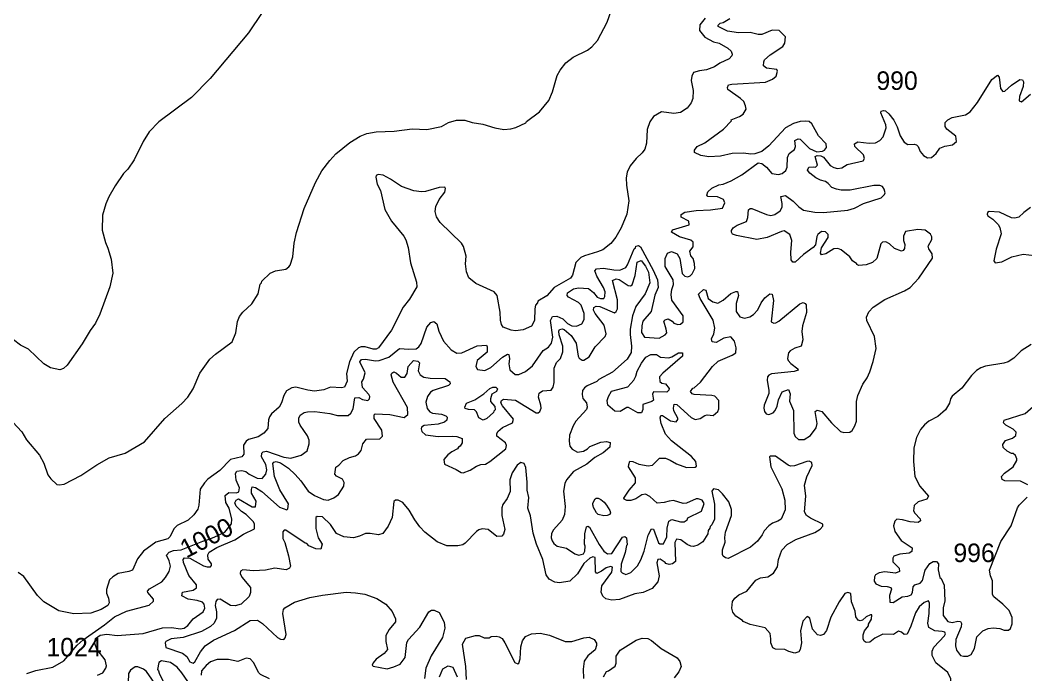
# Model space of a CAD drawing. Header units: kilometres. Extents: x 178.1 to 232.4, y 8228.7 to 8284.8.
# Drawn here: x 201.76 to 210.44, y 8251.47 to 8257.12 of the extents above; entities that cross this region are included whole.
import ezdxf

# ---------------------------------------------------------------- set-up
doc = ezdxf.new("R2010")
doc.units = ezdxf.units.KM
for name, color, linetype in [('1', 7, 'Continuous'), ('2', 7, 'Continuous'), ('21', 7, 'Continuous'), ('61', 7, 'Continuous')]:
    doc.layers.add(name, color=color, linetype=linetype)
doc.styles.add('dgn002', font='dgn002.shx')

msp = doc.modelspace()

# ---------------------------------------------------------------- linework, layer by layer
at = {"layer": '1', "color": 5, "linetype": 'Continuous', "lineweight": 13, "flags": 128}
for points in [[(208.1611, 8256.9989), (208.1295, 8256.9999), (208.06, 8257.0165), (207.9603, 8257.0134), (207.864, 8257.028), (207.783, 8257.0662), (207.7833, 8257.0795), (207.8017, 8257.0965), (207.828, 8257.1036), (207.8847, 8257.1374)], [(208.3098, 8257.0322), (208.2506, 8257.0362), (208.1611, 8256.9989)], [(208.2317, 8256.8238), (208.3409, 8256.8937), (208.3595, 8256.9236), (208.3652, 8256.9796), (208.3098, 8257.0322)], [(207.5589, 8254.9318), (207.5814, 8254.9772), (207.5795, 8255.0217), (207.5666, 8255.0626), (207.5467, 8255.0856), (207.5391, 8255.1275), (207.5669, 8255.1655), (207.5693, 8255.2053), (207.547, 8255.2223), (207.45, 8255.2521), (207.3815, 8255.2916), (207.3903, 8255.3102), (207.5333, 8255.3544), (207.5314, 8255.3871), (207.4657, 8255.4197), (207.4642, 8255.4449), (207.4953, 8255.4626), (207.5932, 8255.4791), (207.7167, 8255.4829), (207.8207, 8255.4996), (207.8417, 8255.5445), (207.8305, 8255.5724), (207.7783, 8255.5957), (207.6956, 8255.5981), (207.6874, 8255.611), (207.695, 8255.6384), (207.729, 8255.6702), (207.7908, 8255.6996), (207.8276, 8255.7067), (207.8961, 8255.7344), (207.9893, 8255.7866), (208.1301, 8255.8887), (208.1619, 8255.8847), (208.2025, 8255.8523), (208.2485, 8255.7988), (208.3043, 8255.7903), (208.336, 8255.7978), (208.3683, 8255.8252), (208.3809, 8255.8512), (208.3822, 8255.9348), (208.3967, 8255.9694), (208.442, 8256.0051), (208.4524, 8256.0319), (208.4445, 8256.0824), (208.4755, 8256.0978), (208.4918, 8256.0945), (208.5733, 8256.0138), (208.6361, 8255.9864), (208.6834, 8255.9918), (208.7008, 8255.9994), (208.7206, 8256.0214), (208.7176, 8256.0531), (208.6505, 8256.1223), (208.5916, 8256.2283), (208.5692, 8256.2459), (208.5406, 8256.251), (208.4919, 8256.2477), (208.4335, 8256.2299), (208.3646, 8256.1919), (208.2222, 8256.036), (208.162, 8255.9892), (208.1018, 8255.9669), (208.0666, 8255.9648), (208.0014, 8255.9729), (207.9044, 8255.9697), (207.8032, 8255.9466), (207.7044, 8255.9417), (207.6335, 8255.9531), (207.5785, 8255.9786), (207.5781, 8256.0005), (207.6033, 8256.0303), (207.6689, 8256.0619), (207.8301, 8256.1804), (207.8985, 8256.2539), (207.8972, 8256.2628), (207.9685, 8256.2907), (207.9999, 8256.3095), (208.0242, 8256.3523), (208.021, 8256.3828), (208.0041, 8256.4195), (207.9777, 8256.4457), (207.8684, 8256.523), (207.8634, 8256.5397), (207.8724, 8256.5628), (207.9028, 8256.5688), (208.1931, 8256.5856), (208.2541, 8256.6114), (208.2841, 8256.6378), (208.2958, 8256.6804), (208.2891, 8256.6958), (208.2013, 8256.7088), (208.1763, 8256.7272), (208.1777, 8256.7614), (208.1847, 8256.7797), (208.2317, 8256.8238)], [(205.5281, 8254.246), (205.5702, 8254.2485), (205.7044, 8254.3089), (205.7833, 8254.3158), (205.7907, 8254.302), (205.7888, 8254.2547), (205.7031, 8254.1818), (205.6905, 8254.1306), (205.7072, 8254.1035), (205.7693, 8254.0957), (205.8221, 8254.1232), (205.9204, 8254.2128), (205.964, 8254.2362), (205.9752, 8254.2337), (205.9832, 8254.1977), (205.977, 8254.1533), (205.9858, 8254.1009), (206.0316, 8254.0612), (206.0614, 8254.0608), (206.12, 8254.0883), (206.1802, 8254.1371), (206.2724, 8254.2697), (206.3186, 8254.297), (206.3461, 8254.3338), (206.3553, 8254.3832), (206.3357, 8254.5296), (206.3538, 8254.5632), (206.3915, 8254.5654), (206.4426, 8254.5417), (206.4839, 8254.5016), (206.5192, 8254.4833), (206.5602, 8254.4788), (206.6074, 8254.4996), (206.6283, 8254.5377), (206.6271, 8254.59), (206.6024, 8254.662), (206.5785, 8254.6844), (206.4928, 8254.7296), (206.4807, 8254.7442), (206.4825, 8254.7684), (206.5339, 8254.8026), (206.5768, 8254.8092), (206.6641, 8254.8043), (206.7072, 8254.7702), (206.7404, 8254.7311), (206.7683, 8254.7168), (206.798, 8254.7174), (206.8063, 8254.7352), (206.8091, 8254.7747), (206.7945, 8254.813), (206.736, 8254.9106), (206.719, 8254.9563), (206.7325, 8254.9751), (206.7941, 8254.9803), (206.8829, 8254.9656), (206.9357, 8254.9639), (206.9855, 8254.986), (207.0022, 8255.0101), (207.0586, 8255.1465), (207.0695, 8255.1551), (207.0716, 8255.1689), (207.097, 8255.1759), (207.1126, 8255.1636), (207.2232, 8254.9632), (207.2588, 8254.8791), (207.2667, 8254.8144), (207.2372, 8254.7483), (207.2062, 8254.6052), (207.1339, 8254.5221), (207.1245, 8254.4823), (207.1211, 8254.424), (207.1491, 8254.3833), (207.2758, 8254.3762), (207.3275, 8254.404), (207.3394, 8254.4209), (207.3361, 8254.4545), (207.3139, 8254.5213), (207.3271, 8254.5334), (207.3509, 8254.5418), (207.3867, 8254.5215), (207.4009, 8254.505), (207.4352, 8254.495), (207.4581, 8254.4967), (207.4813, 8254.518), (207.4808, 8254.5678), (207.3826, 8254.7048), (207.3778, 8254.7519), (207.3825, 8254.7952), (207.3972, 8254.8396), (207.3941, 8254.8798), (207.3268, 8254.9937), (207.325, 8255.0647), (207.3472, 8255.1106), (207.3809, 8255.1248), (207.4312, 8255.104)], [(207.4312, 8255.104), (207.4518, 8255.0635), (207.4733, 8254.9345), (207.4952, 8254.9097), (207.5209, 8254.9049)], [(207.5209, 8254.9049), (207.5421, 8254.9132), (207.5589, 8254.9318)], [(201.8133, 8251.4794), (201.8922, 8251.5042), (202.038, 8251.5349), (202.1352, 8251.5882), (202.2499, 8251.7241), (202.2997, 8251.7707), (202.4851, 8251.8987), (202.573, 8251.9681), (202.6758, 8252.0178), (202.8703, 8252.0704), (202.9085, 8252.105), (202.9081, 8252.1216), (202.8593, 8252.1778), (202.8562, 8252.1915), (202.8751, 8252.2097), (202.9793, 8252.2696), (203.0133, 8252.3087), (203.0439, 8252.3607), (203.055, 8252.4058), (203.0439, 8252.4514), (203.0197, 8252.5003), (203.0448, 8252.5273), (203.0807, 8252.5428), (203.1474, 8252.548), (203.3333, 8252.6232), (203.3715, 8252.6325), (203.4328, 8252.6567), (203.5244, 8252.6987), (203.5826, 8252.7724), (203.5839, 8252.812), (203.5605, 8252.9064), (203.5341, 8252.9554), (203.5261, 8253.0176), (203.5579, 8253.0429), (203.6257, 8253.0383), (203.6463, 8253.0473), (203.6505, 8253.0827), (203.6218, 8253.1493), (203.6168, 8253.2075), (203.6283, 8253.2271), (203.671, 8253.2323), (203.7046, 8253.224), (203.7333, 8253.2012), (203.8035, 8253.1653), (203.8456, 8253.1631), (203.8793, 8253.2005), (203.8879, 8253.2389), (203.8783, 8253.2844), (203.8407, 8253.351), (203.8439, 8253.3815), (203.8564, 8253.3931), (203.8849, 8253.3981), (204.0331, 8253.3465), (204.0938, 8253.3379), (204.1834, 8253.3645), (204.2364, 8253.403), (204.2516, 8253.4621), (204.2533, 8253.4957), (204.2395, 8253.5319), (204.175, 8253.6235), (204.164, 8253.651), (204.1632, 8253.6832), (204.1747, 8253.7098), (204.2085, 8253.7322), (204.2371, 8253.7405), (204.302, 8253.7425), (204.4313, 8253.7242), (204.4985, 8253.7077), (204.5893, 8253.708), (204.6127, 8253.7285), (204.632, 8253.7649), (204.6473, 8253.8591), (204.6825, 8253.8627), (204.7136, 8253.8445), (204.7586, 8253.8384), (204.7742, 8253.8523), (204.7751, 8253.8718), (204.7667, 8253.889), (204.7125, 8253.9498), (204.7082, 8253.9992), (204.7226, 8254.0208), (204.7371, 8254.0759), (204.6907, 8254.1712), (204.7042, 8254.1912), (204.7391, 8254.1935), (204.8251, 8254.1807), (204.8575, 8254.1823), (204.9405, 8254.2121), (205.0322, 8254.2856), (205.1136, 8254.2809), (205.1774, 8254.2847), (205.1993, 8254.3019), (205.2185, 8254.3285), (205.2681, 8254.472), (205.3035, 8254.5123)], [(205.3035, 8254.5123), (205.3299, 8254.5206), (205.3561, 8254.5006), (205.3718, 8254.4356), (205.4133, 8254.3506)], [(205.4133, 8254.3506), (205.4782, 8254.2761), (205.5281, 8254.246)], [(207.0558, 8254.012), (207.074, 8254.0464), (207.0855, 8254.0899), (207.1221, 8254.16), (207.1594, 8254.2121), (207.2023, 8254.2331), (207.2527, 8254.2347), (207.2846, 8254.2118), (207.3589, 8254.2068), (207.384, 8254.2142), (207.4412, 8254.249), (207.4762, 8254.2485), (207.4763, 8254.2198), (207.3059, 8254.0739), (207.2776, 8254.0402), (207.2811, 8254.0023), (207.2971, 8253.9865), (207.3294, 8253.98), (207.3618, 8253.9413), (207.3584, 8253.9274), (207.3412, 8253.9088), (207.2245, 8253.9129), (207.2182, 8253.8924), (207.2241, 8253.8399), (207.2099, 8253.8279), (207.1345, 8253.8032), (207.1336, 8253.76), (207.1205, 8253.7316), (207.0907, 8253.73), (207.0093, 8253.7772), (206.9962, 8253.7757), (206.9381, 8253.7413), (206.891, 8253.7444), (206.8324, 8253.797), (206.8251, 8253.8365), (206.8362, 8253.871), (206.8628, 8253.9168), (207.0031, 8253.9549), (207.0558, 8254.012)], [(205.7606, 8253.8956), (205.8116, 8253.9412), (205.8389, 8253.9531), (205.8647, 8253.9529), (205.878, 8253.9373), (205.8698, 8253.9142), (205.8304, 8253.8916), (205.8189, 8253.8505), (205.8193, 8253.8277), (205.8547, 8253.7853), (205.8579, 8253.7576), (205.8455, 8253.7442), (205.8443, 8253.7339), (205.7872, 8253.683), (205.7537, 8253.6675), (205.7182, 8253.6875), (205.697, 8253.7403), (205.6794, 8253.7568), (205.628, 8253.7593), (205.6003, 8253.7679), (205.5971, 8253.7801), (205.6101, 8253.8149), (205.6832, 8253.8428), (205.7606, 8253.8956)], [(206.7019, 8252.9512), (206.721, 8252.988), (206.7318, 8252.993), (206.7476, 8252.9937), (206.7717, 8252.9829), (206.7984, 8252.9582), (206.8187, 8252.9328), (206.8345, 8252.9112), (206.8491, 8252.8884), (206.8529, 8252.8668), (206.8485, 8252.8535), (206.8256, 8252.8427), (206.7971, 8252.8414), (206.7489, 8252.8529), (206.7337, 8252.8668), (206.7184, 8252.8922), (206.7064, 8252.9125), (206.7032, 8252.9277), (206.7026, 8252.936), (206.7026, 8252.9461), (206.7019, 8252.9512)]]:
    msp.add_lwpolyline(points, dxfattribs=at)
at = {"layer": '2', "color": 3, "linetype": 'Continuous', "lineweight": 0, "flags": 128}
for points in [[(204.0881, 8255.0055), (204.1118, 8255.0785), (204.1236, 8255.1951), (204.1439, 8255.289), (204.2093, 8255.4946), (204.3079, 8255.7211), (204.3622, 8255.8199), (204.4302, 8255.9107), (204.4818, 8255.9675), (204.6042, 8256.0667), (204.6924, 8256.1191), (204.7518, 8256.1423), (204.8306, 8256.157), (204.987, 8256.1636), (205.1407, 8256.1836), (205.2687, 8256.1772), (205.3941, 8256.2053), (205.4568, 8256.2395), (205.5259, 8256.2577), (205.5957, 8256.2575), (205.6598, 8256.2391), (205.7514, 8256.2244), (205.8551, 8256.1919), (205.9327, 8256.1788), (205.9932, 8256.1846), (206.0355, 8256.1966), (206.1244, 8256.2362), (206.1285, 8256.2458), (206.2424, 8256.3307), (206.3204, 8256.4283), (206.3529, 8256.5022), (206.3939, 8256.6442), (206.4196, 8256.6912), (206.4693, 8256.753), (206.5333, 8256.8041), (206.6566, 8256.8618), (206.6923, 8256.8908), (206.7421, 8256.9465), (206.8263, 8257.1044), (206.8592, 8257.2032)], [(203.8466, 8257.1895), (203.7283, 8257.0116), (203.3964, 8256.6171), (203.2374, 8256.4548), (202.9534, 8256.2428), (202.8709, 8256.1572), (202.8199, 8256.0733), (202.7428, 8255.9159), (202.686, 8255.8359), (202.6487, 8255.7984), (202.5765, 8255.6927), (202.5218, 8255.5953), (202.4971, 8255.536), (202.4694, 8255.438), (202.4665, 8255.3091), (202.4928, 8255.2014), (202.5142, 8255.1536), (202.5432, 8255.0568), (202.558, 8254.937), (202.5313, 8254.8178), (202.445, 8254.5835), (202.4086, 8254.5038), (202.3626, 8254.4417), (202.2934, 8254.326), (202.1617, 8254.1416), (202.1317, 8254.1132)], [(207.6706, 8257.1382), (207.6263, 8257.0817), (207.623, 8257.0335), (207.6699, 8256.975), (207.7422, 8256.9361), (207.7919, 8256.9226), (207.867, 8256.8811), (207.8967, 8256.8538), (207.9057, 8256.8299), (207.9028, 8256.8134), (207.88, 8256.7887), (207.7975, 8256.7514), (207.7518, 8256.7188), (207.6821, 8256.6939), (207.6222, 8256.6854), (207.5721, 8256.6689), (207.5567, 8256.6398), (207.5505, 8256.6008), (207.5684, 8256.5159), (207.5639, 8256.4467), (207.5516, 8256.4086), (207.5163, 8256.3635), (207.4583, 8256.3254), (207.4024, 8256.3172), (207.295, 8256.3298), (207.2263, 8256.289), (207.1953, 8256.2451), (207.1702, 8256.1781), (207.1652, 8256.0609), (207.1494, 8256.0088), (207.1279, 8255.9752), (207.0748, 8255.9268), (207.0242, 8255.8647), (206.9986, 8255.8087), (206.9893, 8255.7593), (206.9922, 8255.697), (207.0119, 8255.5631), (206.9954, 8255.4473), (206.9463, 8255.3294), (206.9005, 8255.2482), (206.8579, 8255.1933), (206.7877, 8255.1399), (206.7426, 8255.1199), (206.6288, 8255.0874), (206.5988, 8255.0718), (206.5547, 8255.0281), (206.5266, 8254.919), (206.5079, 8254.8945), (206.3687, 8254.8124), (206.3049, 8254.7406), (206.2278, 8254.6961), (206.2235, 8254.6795), (206.2077, 8254.6615), (206.201, 8254.6296), (206.1989, 8254.5284), (206.1729, 8254.479), (206.0994, 8254.4473), (206.0342, 8254.439), (205.9968, 8254.4447), (205.9269, 8254.4697), (205.9128, 8254.4933), (205.9039, 8254.5305), (205.9009, 8254.5999), (205.875, 8254.7444), (205.8494, 8254.7748), (205.6918, 8254.8466), (205.6317, 8254.8961), (205.611, 8254.9498), (205.6033, 8255.0166), (205.6067, 8255.0844), (205.5846, 8255.1685), (205.567, 8255.1956), (205.3848, 8255.3733), (205.3524, 8255.4228), (205.3418, 8255.471), (205.3451, 8255.5136), (205.3745, 8255.573), (205.4251, 8255.6355), (205.4287, 8255.6687), (205.4233, 8255.6797), (205.3744, 8255.6783), (205.2579, 8255.642)], [(209.0396, 8255.9591), (208.9626, 8256.0319), (208.9612, 8256.0529), (208.9904, 8256.07), (209.0872, 8256.0602), (209.1423, 8256.0632), (209.1803, 8256.0838), (209.2073, 8256.1135), (209.2339, 8256.1937), (209.2324, 8256.219), (209.1882, 8256.3212), (209.1918, 8256.3365), (209.2103, 8256.3431), (209.2296, 8256.3396), (209.2582, 8256.314), (209.3004, 8256.2587), (209.33, 8256.2007), (209.3542, 8256.1234), (209.3898, 8256.0679), (209.4227, 8256.0487), (209.4762, 8256.0517), (209.4959, 8256.0452), (209.5108, 8256.0304), (209.5292, 8255.9879), (209.5562, 8255.9522), (209.5909, 8255.9338), (209.6253, 8255.9369), (209.6662, 8255.9719), (209.6986, 8256.0173), (209.7403, 8256.034), (209.8065, 8256.0442), (209.8415, 8256.0757), (209.836, 8256.1211), (209.7586, 8256.1798), (209.7428, 8256.2047), (209.7438, 8256.2384), (209.7675, 8256.2617), (209.8048, 8256.2804), (209.9193, 8256.3034), (209.9601, 8256.3318), (210.0219, 8256.4112), (210.1475, 8256.6093), (210.1959, 8256.6487), (210.2088, 8256.6305), (210.2222, 8256.5319), (210.2423, 8256.5048), (210.2594, 8256.5077), (210.3154, 8256.5621), (210.3893, 8256.6099), (210.4114, 8256.6059), (210.4192, 8256.59), (210.4177, 8256.5491), (210.3863, 8256.4644), (210.3826, 8256.4261), (210.4029, 8256.4168), (210.4797, 8256.4828)], [(209.3824, 8255.134), (209.3668, 8255.1273), (209.3078, 8255.1504), (209.2621, 8255.191), (209.2318, 8255.209), (209.2019, 8255.2059), (209.1883, 8255.191), (209.1533, 8255.0625), (209.116, 8255.0278), (209.0618, 8255.0079), (208.9991, 8255.0036), (208.9804, 8255.0128), (208.9799, 8255.0186), (208.9439, 8255.0438), (208.9193, 8255.0777), (208.8449, 8255.1395), (208.8184, 8255.1495), (208.7816, 8255.1464), (208.7125, 8255.104), (208.6755, 8255.0968), (208.6668, 8255.1097), (208.6762, 8255.1556), (208.7333, 8255.2458), (208.734, 8255.2716), (208.7096, 8255.2943), (208.6747, 8255.2965), (208.644, 8255.2715), (208.6354, 8255.2539), (208.6233, 8255.1824), (208.6033, 8255.1578), (208.5195, 8255.0985), (208.4494, 8255.0319), (208.4293, 8255.0311), (208.4154, 8255.0508), (208.4113, 8255.1187), (208.4209, 8255.2181), (208.4018, 8255.2705), (208.3526, 8255.3013), (208.3306, 8255.2978), (208.2071, 8255.2455), (208.118, 8255.2291), (207.9432, 8255.2626), (207.9076, 8255.2752), (207.898, 8255.2899), (207.8978, 8255.3049), (207.9131, 8255.3278), (207.9482, 8255.3505), (208.0283, 8255.3832), (208.0408, 8255.4176), (208.0471, 8255.485), (208.0608, 8255.4954), (208.0759, 8255.4968), (208.2012, 8255.444), (208.2378, 8255.4365), (208.2741, 8255.4428), (208.3191, 8255.4751), (208.3369, 8255.5068), (208.3374, 8255.5387), (208.3243, 8255.5986), (208.3653, 8255.607), (208.4325, 8255.5598), (208.481, 8255.5114), (208.52, 8255.4825), (208.6189, 8255.4627), (208.6926, 8255.4613), (208.9028, 8255.4807), (208.9619, 8255.4975), (209.0396, 8255.5379), (209.1904, 8255.5873), (209.2187, 8255.6152), (209.2244, 8255.6318), (209.2165, 8255.6638), (209.2028, 8255.6859), (209.1793, 8255.6939), (209.128, 8255.6932), (208.9232, 8255.6553), (208.8457, 8255.6535), (208.807, 8255.6612), (208.7667, 8255.6778), (208.7344, 8255.7122), (208.7096, 8255.7289), (208.6679, 8255.7404), (208.627, 8255.7607), (208.5743, 8255.8018), (208.5564, 8255.8262), (208.5655, 8255.8518), (208.6028, 8255.8561), (208.6235, 8255.8514), (208.6427, 8255.8688), (208.6225, 8255.9451), (208.639, 8255.9546), (208.6691, 8255.9499), (208.6922, 8255.9384), (208.7499, 8255.8684), (208.7816, 8255.8496)], [(208.7816, 8255.8496), (208.8152, 8255.8397), (208.853, 8255.8467), (208.8966, 8255.8751), (209.0364, 8255.9073)], [(209.0364, 8255.9073), (209.0484, 8255.9262), (209.0396, 8255.9591)], [(204.8481, 8255.7903), (204.831, 8255.781), (204.8281, 8255.7666), (204.841, 8255.706), (204.8672, 8255.652), (204.9052, 8255.4881), (204.962, 8255.3868), (205.0709, 8255.2574), (205.088, 8255.2239), (205.1059, 8255.1596), (205.1277, 8255.0259), (205.1802, 8254.858), (205.1818, 8254.8185), (205.1197, 8254.7127), (205.0632, 8254.644), (204.9628, 8254.4439), (204.8502, 8254.2907), (204.8305, 8254.2809), (204.8047, 8254.2797), (204.7365, 8254.3019), (204.7023, 8254.302), (204.6779, 8254.2933), (204.6387, 8254.254), (204.6013, 8254.1712), (204.5762, 8254.0718), (204.5792, 8254.0054), (204.5572, 8253.9516), (204.5325, 8253.9467), (204.4379, 8253.9532), (204.3801, 8253.9287), (204.2989, 8253.9173), (204.242, 8253.9254), (204.1385, 8253.9532), (204.1016, 8253.9475), (204.056, 8253.922), (204.0323, 8253.8797), (204.0128, 8253.8177), (203.9926, 8253.7801), (203.9271, 8253.7208), (203.9089, 8253.6968), (203.901, 8253.6712), (203.8962, 8253.5947), (203.8605, 8253.5541), (203.8113, 8253.5224), (203.7293, 8253.4991), (203.7071, 8253.4857), (203.6857, 8253.4522), (203.6873, 8253.3747), (203.6722, 8253.3506), (203.5739, 8253.3275), (203.481, 8253.2335), (203.3781, 8253.1582), (203.3478, 8253.1265), (203.3122, 8253.0726), (203.3001, 8252.9322), (203.2902, 8252.8997), (203.2567, 8252.8496), (203.2087, 8252.8042), (203.1121, 8252.7576), (203.0846, 8252.7273), (203.0522, 8252.6635), (203.032, 8252.6417), (202.9279, 8252.6147), (202.8215, 8252.5361), (202.7692, 8252.4693), (202.7268, 8252.373), (202.6941, 8252.36), (202.602, 8252.3431), (202.5571, 8252.3143), (202.528, 8252.2871), (202.5021, 8252.2057), (202.5037, 8252.1721), (202.5204, 8252.1288), (202.5267, 8252.0891), (202.5152, 8252.0675), (202.4563, 8252.0318), (202.3662, 8251.9998), (202.22, 8251.9946), (202.0897, 8252.0191), (201.9622, 8252.0973), (201.9059, 8252.1515), (201.7889, 8252.3159), (201.7402, 8252.3517)], [(204.9552, 8255.7486), (204.8913, 8255.7836), (204.8481, 8255.7903)], [(205.2579, 8255.642), (205.2231, 8255.6391), (205.1573, 8255.6476), (205.0503, 8255.6847), (204.9552, 8255.7486)], [(210.4799, 8255.5042), (210.4238, 8255.4622), (210.3813, 8255.4203), (210.3463, 8255.4117), (210.3159, 8255.4152), (210.2136, 8255.4642), (210.1229, 8255.4694), (210.1089, 8255.4613), (210.1055, 8255.4468), (210.113, 8255.4317), (210.1549, 8255.4045), (210.2015, 8255.3563), (210.217, 8255.332), (210.2267, 8255.2757), (210.1836, 8255.1452), (210.1647, 8255.0428), (210.1751, 8255.0273), (210.2327, 8255.0363), (210.3191, 8255.0791), (210.4177, 8255.1021), (210.5144, 8255.0897)], [(207.9392, 8254.6068), (207.972, 8254.5609), (208.0113, 8254.5493), (208.0576, 8254.5586), (208.0897, 8254.5787), (208.1264, 8254.6202), (208.154, 8254.6805), (208.1876, 8254.7252), (208.2296, 8254.758), (208.2511, 8254.7557), (208.263, 8254.6999), (208.2418, 8254.5175), (208.2633, 8254.505), (208.2831, 8254.5088), (208.3089, 8254.5238), (208.49, 8254.6733), (208.5173, 8254.6841), (208.5344, 8254.6758), (208.544, 8254.663), (208.5478, 8254.5978), (208.5124, 8254.4825), (208.5053, 8254.4339), (208.5149, 8254.3598), (208.4993, 8254.3072), (208.4452, 8254.2888), (208.4053, 8254.2664), (208.3905, 8254.2482), (208.382, 8254.199), (208.3888, 8254.1822), (208.4125, 8254.158), (208.4719, 8254.1113), (208.4733, 8254.1), (208.441, 8254.088), (208.2451, 8254.0684), (208.2223, 8254.0569), (208.2105, 8254.0412), (208.2072, 8254.0126), (208.2217, 8253.9229), (208.2203, 8253.8982), (208.1814, 8253.7968), (208.1777, 8253.7697), (208.1826, 8253.7427), (208.197, 8253.7223), (208.2219, 8253.7167), (208.2579, 8253.7296), (208.2772, 8253.7516), (208.2941, 8253.7881), (208.3062, 8253.8421), (208.3379, 8253.9124), (208.3918, 8253.9312), (208.4047, 8253.8936), (208.4, 8253.8316), (208.4339, 8253.7498), (208.4382, 8253.5536), (208.4487, 8253.5269), (208.4769, 8253.5011), (208.5274, 8253.5007), (208.5809, 8253.5336), (208.6304, 8253.6018), (208.64, 8253.6378), (208.6222, 8253.7431), (208.6396, 8253.7541), (208.6784, 8253.7435), (208.7624, 8253.6433), (208.8403, 8253.5692), (208.8691, 8253.5603), (208.9197, 8253.565), (208.9412, 8253.5782), (208.9652, 8253.6196), (208.9789, 8253.6596), (208.9792, 8253.8282), (208.9898, 8253.8802), (209.0331, 8253.979), (209.0705, 8254.0342), (209.0936, 8254.0841), (209.1225, 8254.1746), (209.1483, 8254.2866), (209.1324, 8254.3904), (209.0688, 8254.5269), (209.0649, 8254.5567), (209.0846, 8254.6017), (209.1208, 8254.6444), (209.2234, 8254.7091), (209.3933, 8254.7842), (209.4411, 8254.8135), (209.5157, 8254.8949), (209.634, 8255.0652), (209.6305, 8255.1027), (209.6034, 8255.1477), (209.5968, 8255.1706), (209.6275, 8255.2265), (209.6274, 8255.2505), (209.6177, 8255.2731), (209.5725, 8255.3078), (209.508, 8255.3128)], [(209.508, 8255.3128), (209.4026, 8255.2962), (209.3837, 8255.2561), (209.3839, 8255.2204), (209.3954, 8255.1852)], [(209.3954, 8255.1852), (209.3938, 8255.1507), (209.3824, 8255.134)], [(206.8727, 8254.8748), (206.9018, 8254.8895), (206.9303, 8254.8834), (207.0066, 8254.8311), (207.0263, 8254.8276), (207.0408, 8254.8354), (207.0665, 8254.9178), (207.0848, 8255.0324), (207.1184, 8255.0458), (207.1566, 8254.9975), (207.1814, 8254.9449), (207.1932, 8254.8548), (207.155, 8254.7592), (207.0732, 8254.6495), (207.0453, 8254.5696), (207.0254, 8254.453), (207.0238, 8254.4076), (207.0351, 8254.3071), (207.0315, 8254.2527), (206.9975, 8254.1928), (206.8703, 8254.081), (206.7539, 8254.0174), (206.736, 8254.0022), (206.6518, 8253.9647), (206.6285, 8253.946), (206.6123, 8253.9227), (206.6094, 8253.8899), (206.6167, 8253.8558), (206.6469, 8253.8159), (206.6531, 8253.7796), (206.6484, 8253.7589), (206.5552, 8253.658), (206.5313, 8253.6169), (206.5001, 8253.537), (206.4971, 8253.4858), (206.5039, 8253.4433), (206.5219, 8253.417), (206.5697, 8253.3906), (206.6215, 8253.3988), (206.6563, 8253.4187), (206.6762, 8253.4409), (206.7721, 8253.4773), (206.8203, 8253.4823), (206.8502, 8253.4739), (206.8477, 8253.4328), (206.7901, 8253.3861), (206.7176, 8253.3459), (206.6489, 8253.2872), (206.5345, 8253.2234), (206.474, 8253.1533), (206.4588, 8253.1189), (206.4494, 8253.0538), (206.4641, 8252.9229), (206.456, 8252.8512), (206.4373, 8252.8041), (206.3621, 8252.7188), (206.3456, 8252.6885), (206.3425, 8252.6522), (206.3492, 8252.6262), (206.3641, 8252.6023), (206.395, 8252.5782), (206.474, 8252.5623), (206.5455, 8252.5135), (206.5805, 8252.5017), (206.6215, 8252.5131), (206.6335, 8252.5346), (206.6352, 8252.5775), (206.6286, 8252.596), (206.6335, 8252.6844), (206.6482, 8252.7454), (206.6589, 8252.752), (206.6721, 8252.7439), (206.756, 8252.5934), (206.7979, 8252.5351), (206.8287, 8252.5116), (206.865, 8252.5143), (206.9591, 8252.6572), (206.978, 8252.6621), (206.9927, 8252.6497), (206.9973, 8252.59), (206.991, 8252.5848), (206.9817, 8252.5253), (206.9464, 8252.4225), (206.9448, 8252.3613), (206.9552, 8252.3485), (206.9854, 8252.3337), (207.0297, 8252.3515), (207.0877, 8252.4078), (207.1166, 8252.4602), (207.1452, 8252.5371), (207.1797, 8252.6732), (207.2085, 8252.7282), (207.2258, 8252.7267), (207.2676, 8252.6087), (207.2796, 8252.5987)], [(203.84, 8254.8537), (203.8425, 8254.8689), (203.9156, 8254.9372), (203.9629, 8254.9579), (204.0508, 8254.9723)], [(204.0508, 8254.9723), (204.0771, 8254.9903), (204.0881, 8255.0055)], [(201.6952, 8253.6494), (201.7725, 8253.5654), (201.8125, 8253.4968), (201.9255, 8253.3662), (201.9611, 8253.2969), (201.9954, 8253.1961), (202.0205, 8253.161), (202.074, 8253.1103), (202.0946, 8253.1076), (202.1365, 8253.1145), (202.2812, 8253.1903), (202.4183, 8253.2817), (202.5246, 8253.3407), (202.6651, 8253.3819), (202.8318, 8253.4815), (203.007, 8253.6828), (203.1528, 8253.8124), (203.206, 8253.8672), (203.251, 8253.9369), (203.3095, 8254.0738), (203.3955, 8254.193), (203.4441, 8254.2377), (203.5883, 8254.3438), (203.6207, 8254.4218), (203.6342, 8254.5205), (203.6508, 8254.5617), (203.6786, 8254.6013), (203.7562, 8254.6724), (203.8108, 8254.7572), (203.8285, 8254.8421), (203.84, 8254.8537)], [(206.9136, 8254.629), (206.9151, 8254.7065), (206.8727, 8254.8748)], [(207.4583, 8252.7896), (207.4906, 8252.7896), (207.5156, 8252.8064), (207.5216, 8252.8228), (207.6391, 8252.8803), (207.6619, 8252.9464), (207.647, 8252.9756), (207.6116, 8252.9887), (207.5946, 8252.9884), (207.5091, 8252.9499), (207.4821, 8252.9461), (207.399, 8252.9722), (207.3596, 8252.9689), (207.3185, 8252.9556), (207.2579, 8252.9512), (207.1925, 8253.0072), (207.1572, 8253.0282), (207.1249, 8253.0233), (207.0743, 8252.9885), (207.0303, 8252.974), (206.9943, 8252.9726), (206.9716, 8252.9837), (206.9681, 8252.9931), (207.016, 8253.0616), (207.0712, 8253.1263), (207.0709, 8253.1685), (207.0108, 8253.2646), (207.0112, 8253.2842), (207.0224, 8253.3141), (207.0485, 8253.3106), (207.1, 8253.2883), (207.1791, 8253.272), (207.2179, 8253.2796), (207.2764, 8253.3377), (207.3285, 8253.3393), (207.3701, 8253.3224), (207.4234, 8253.2893), (207.5118, 8253.2577), (207.5858, 8253.2604), (207.5963, 8253.2703), (207.5903, 8253.3102), (207.5537, 8253.3542), (207.382, 8253.4896), (207.3288, 8253.5464), (207.2919, 8253.6381), (207.2839, 8253.6866), (207.2889, 8253.7062), (207.3036, 8253.7064), (207.3734, 8253.6618), (207.4199, 8253.6516), (207.435, 8253.6735), (207.4352, 8253.6838), (207.4024, 8253.7492), (207.3992, 8253.7722), (207.4048, 8253.8049), (207.4271, 8253.8029), (207.5508, 8253.691), (207.5843, 8253.6738), (207.628, 8253.6829), (207.6692, 8253.7073), (207.6896, 8253.7125), (207.7412, 8253.7067), (207.7798, 8253.7414), (207.7892, 8253.765), (207.7907, 8253.8374), (207.7544, 8253.8741), (207.729, 8253.8811), (207.5762, 8253.8893), (207.558, 8253.8951), (207.5459, 8253.9149), (207.5641, 8253.9447), (207.5754, 8253.9473), (207.6305, 8253.9956), (207.7348, 8254.1311), (207.7828, 8254.1759), (207.9038, 8254.228), (207.9352, 8254.2485), (207.9404, 8254.2929), (207.9252, 8254.3489), (207.8943, 8254.3858), (207.833, 8254.3743), (207.7659, 8254.339), (207.7328, 8254.3445), (207.7251, 8254.3691), (207.7461, 8254.4136), (207.7544, 8254.461), (207.7414, 8254.532), (207.6295, 8254.7171), (207.615, 8254.7553), (207.6573, 8254.7958), (207.6774, 8254.7902), (207.697, 8254.7185), (207.7382, 8254.6892), (207.7813, 8254.6792), (207.8269, 8254.7027)], [(207.8269, 8254.7027), (207.8932, 8254.761), (207.935, 8254.7793), (207.9512, 8254.7778), (207.9602, 8254.7439)], [(207.9602, 8254.7439), (207.9406, 8254.6742), (207.9392, 8254.6068)], [(205.2122, 8254.0598), (205.2439, 8254.0396), (205.2973, 8254.0307), (205.426, 8254.0273), (205.4668, 8253.9997), (205.4697, 8253.9814), (205.4554, 8253.9676), (205.3231, 8253.9225), (205.3002, 8253.9089), (205.2739, 8253.8731), (205.261, 8253.8224), (205.2714, 8253.7684), (205.295, 8253.7401), (205.3175, 8253.7288), (205.3942, 8253.7178), (205.4321, 8253.704), (205.4438, 8253.6929), (205.4401, 8253.6671), (205.4209, 8253.65), (205.3652, 8253.6325), (205.2443, 8253.6217), (205.2219, 8253.6078), (205.2181, 8253.5912), (205.224, 8253.5703), (205.2583, 8253.5403), (205.3664, 8253.5254), (205.4877, 8253.53), (205.5265, 8253.5251), (205.5735, 8253.5098), (205.5723, 8253.4709), (205.5551, 8253.4415), (205.5427, 8253.4347), (205.5343, 8253.4191), (205.4832, 8253.3936), (205.4503, 8253.3689), (205.4158, 8253.3285), (205.4212, 8253.2865), (205.5219, 8253.2425), (205.5652, 8253.2144), (205.5813, 8253.2127), (205.6417, 8253.2344), (205.6967, 8253.2707), (205.7333, 8253.2833), (205.7736, 8253.2871), (205.8117, 8253.309), (205.951, 8253.4197), (205.9571, 8253.4499), (205.9488, 8253.4704), (205.8722, 8253.5287), (205.8718, 8253.5482), (205.882, 8253.5687), (205.921, 8253.6025), (206.0071, 8253.6449), (206.0176, 8253.6754), (205.9206, 8253.791), (205.9078, 8253.816), (205.9134, 8253.8383), (205.9294, 8253.8494), (206.0354, 8253.8399), (206.2126, 8253.7318), (206.2311, 8253.7298), (206.2442, 8253.7419), (206.2549, 8253.7704), (206.2533, 8253.7963), (206.2324, 8253.8672), (206.2371, 8253.9016), (206.2673, 8253.9205), (206.3421, 8253.9257), (206.3598, 8253.9526), (206.3686, 8253.9921), (206.3684, 8254.1165), (206.3872, 8254.1658), (206.4228, 8254.1994), (206.444, 8254.2583), (206.4425, 8254.3055), (206.4097, 8254.405), (206.4082, 8254.4349), (206.4143, 8254.4494), (206.4375, 8254.4571), (206.4543, 8254.4502), (206.5149, 8254.3996), (206.5566, 8254.3338), (206.5739, 8254.219), (206.5839, 8254.2025), (206.6084, 8254.1859), (206.6252, 8254.1867), (206.6692, 8254.2148), (206.7218, 8254.3003), (206.8095, 8254.3898), (206.8176, 8254.4127), (206.7987, 8254.4886), (206.7206, 8254.5898), (206.708, 8254.6174), (206.711, 8254.6406), (206.7309, 8254.651)], [(206.7309, 8254.651), (206.7614, 8254.6494), (206.889, 8254.5958), (206.9044, 8254.6066), (206.9136, 8254.629)], [(201.8279, 8254.2803), (201.7586, 8254.3154), (201.7001, 8254.3603)], [(202.1317, 8254.1132), (202.0982, 8254.1016), (202.0187, 8254.1187), (201.9619, 8254.1534), (201.8279, 8254.2803)], [(210.4865, 8254.32), (210.399, 8254.2667), (210.3371, 8254.2036), (210.2871, 8254.1703), (210.2498, 8254.1591), (210.0932, 8254.1347), (210.053, 8254.1198), (210.0156, 8254.0961), (209.9705, 8254.0542), (209.8892, 8253.9436), (209.8047, 8253.8754), (209.7893, 8253.851), (209.7821, 8253.8144), (209.7478, 8253.7559), (209.6817, 8253.6998), (209.6023, 8253.6591)], [(205.0995, 8254.0693), (205.1084, 8254.1309), (205.153, 8254.183), (205.1919, 8254.1775), (205.2059, 8254.1627)], [(205.2059, 8254.1627), (205.1937, 8254.0937), (205.2122, 8254.0598)], [(203.3383, 8252.0111), (203.353, 8252.0421), (203.3469, 8252.0788), (203.3327, 8252.0966), (203.2859, 8252.1101), (203.207, 8252.12), (203.152, 8252.1492), (203.1579, 8252.1822), (203.2507, 8252.1977), (203.2807, 8252.219), (203.2805, 8252.2442), (203.2144, 8252.3251), (203.1661, 8252.4377), (203.1641, 8252.463), (203.1768, 8252.4769), (203.2216, 8252.4752), (203.3413, 8252.4105), (203.3716, 8252.4014), (203.4001, 8252.4013), (203.4105, 8252.4129), (203.4105, 8252.4258), (203.3795, 8252.4659), (203.3764, 8252.5041), (203.3886, 8252.5269), (203.4538, 8252.5667), (203.6093, 8252.6346), (203.6845, 8252.6829), (203.7791, 8252.7274), (203.781, 8252.7718), (203.7686, 8252.7923), (203.7098, 8252.8511), (203.6681, 8252.8797), (203.6212, 8252.9236), (203.61, 8252.9536), (203.6211, 8252.9754), (203.6433, 8252.9868), (203.7592, 8252.9184), (203.7905, 8252.9185), (203.794, 8252.9672), (203.7549, 8253.0356), (203.7533, 8253.0684), (203.7605, 8253.0907), (203.7899, 8253.0862), (203.8431, 8253.0517), (203.9952, 8252.9147), (204.0602, 8252.8935), (204.0696, 8252.9003), (204.074, 8252.9436), (203.9995, 8253.0657), (203.954, 8253.1797), (203.9393, 8253.2941), (203.9464, 8253.305), (203.9674, 8253.3097), (204.0055, 8253.2994), (204.0728, 8253.2513), (204.1305, 8253.1989), (204.1794, 8253.1434), (204.2438, 8253.0547), (204.298, 8253.0152), (204.3763, 8252.9824), (204.417, 8252.9758), (204.4652, 8252.9951), (204.5063, 8253.0247), (204.5506, 8253.0961), (204.5547, 8253.129), (204.5393, 8253.1569), (204.4891, 8253.1847), (204.4747, 8253.2002), (204.4822, 8253.2615), (204.5086, 8253.2785), (204.5467, 8253.3178), (204.6008, 8253.3457), (204.6523, 8253.3584), (204.6798, 8253.3756), (204.701, 8253.4054), (204.7146, 8253.4627), (204.7475, 8253.502), (204.8632, 8253.5073), (204.8852, 8253.53), (204.8804, 8253.5817), (204.8136, 8253.6813), (204.8145, 8253.7144), (204.8224, 8253.7211), (204.9497, 8253.7162), (205.0716, 8253.69), (205.104, 8253.7149), (205.1009, 8253.7768), (204.9766, 8253.9955), (204.9615, 8254.0602), (204.9662, 8254.0733), (204.9835, 8254.0844), (205.0053, 8254.0737), (205.0456, 8254.0393), (205.0789, 8254.0381), (205.0995, 8254.0693)], [(210.4576, 8253.1098), (210.394, 8253.1402), (210.2579, 8253.1435), (210.2363, 8253.1562), (210.2307, 8253.1815), (210.2565, 8253.2092), (210.3316, 8253.2649), (210.3634, 8253.3181), (210.3631, 8253.3347), (210.3513, 8253.3624), (210.3304, 8253.3802), (210.3155, 8253.3796), (210.2798, 8253.3995), (210.2436, 8253.4301), (210.2419, 8253.4557), (210.2656, 8253.4929), (210.3265, 8253.5112), (210.3548, 8253.5338), (210.3576, 8253.5634), (210.3301, 8253.5895), (210.2672, 8253.6248), (210.2485, 8253.643), (210.2539, 8253.6685), (210.4335, 8253.7242), (210.5265, 8253.8066)], [(209.6023, 8253.6591), (209.5642, 8253.6262), (209.532, 8253.5856), (209.4963, 8253.517), (209.4746, 8253.4293), (209.4714, 8253.3108), (209.4806, 8253.1816), (209.5245, 8253.0973), (209.5992, 8253.0117), (209.5858, 8252.9845), (209.5119, 8252.962), (209.4765, 8252.9293), (209.4699, 8252.8842), (209.481, 8252.8626), (209.5282, 8252.8148), (209.5317, 8252.7965), (209.5097, 8252.7832), (209.4427, 8252.7881), (209.3754, 8252.8065), (209.3277, 8252.8125), (209.309, 8252.796), (209.2971, 8252.7558), (209.3079, 8252.707), (209.3652, 8252.6274), (209.4593, 8252.5659), (209.4552, 8252.5326), (209.4337, 8252.5196), (209.3538, 8252.5112), (209.3011, 8252.492), (209.2931, 8252.4762), (209.2921, 8252.4442), (209.3455, 8252.3883), (209.3501, 8252.3615), (209.3149, 8252.3471), (209.2242, 8252.3566), (209.1753, 8252.3478), (209.1431, 8252.3311), (209.1325, 8252.315), (209.1307, 8252.2758), (209.1444, 8252.2544), (209.1925, 8252.2335), (209.2417, 8252.2313), (209.2756, 8252.2225), (209.2816, 8252.2077), (209.2625, 8252.1526), (209.2667, 8252.095), (209.2945, 8252.0934), (209.3719, 8252.141), (209.421, 8252.1463), (209.4511, 8252.1594), (209.4612, 8252.1795), (209.468, 8252.2277), (209.4832, 8252.2446), (209.5267, 8252.2604), (209.5488, 8252.2838), (209.5721, 8252.3704), (209.6128, 8252.4304), (209.6399, 8252.4471), (209.6703, 8252.4468), (209.685, 8252.4256), (209.682, 8252.3738), (209.697, 8252.3092), (209.7097, 8252.2989), (209.7347, 8252.2434), (209.7396, 8252.1072), (209.7262, 8252.0449), (209.7266, 8251.9789), (209.7681, 8251.927), (209.8033, 8251.9206), (209.8542, 8251.9319), (209.8758, 8251.9282), (209.8842, 8251.9116), (209.8808, 8251.883), (209.8368, 8251.7733), (209.8335, 8251.7181), (209.8404, 8251.6799), (209.8773, 8251.6356), (209.9016, 8251.6276), (209.9397, 8251.6276), (209.9694, 8251.642), (209.9985, 8251.6939), (210.0162, 8251.7965), (210.07, 8251.8489), (210.116, 8251.8687), (210.157, 8251.8727), (210.2155, 8251.8681), (210.2545, 8251.8545), (210.2916, 8251.8547), (210.3088, 8251.8666), (210.3222, 8251.909), (210.3221, 8251.9623), (210.2966, 8252.0228), (210.2428, 8252.0775), (210.1639, 8252.1417), (210.153, 8252.1627)], [(208.4086, 8253.2687), (208.3872, 8253.2782), (208.2799, 8253.3575), (208.2348, 8253.3571), (208.227, 8253.3517), (208.2397, 8253.2634), (208.3345, 8253.073), (208.3601, 8252.9763), (208.3634, 8252.8935), (208.3271, 8252.8129), (208.3004, 8252.7943), (208.2517, 8252.7763), (208.2221, 8252.755), (208.1814, 8252.7127), (208.1642, 8252.6761), (208.1227, 8252.6229), (208.0622, 8252.5691), (207.8701, 8252.4738), (207.8467, 8252.477), (207.828, 8252.4925), (207.8206, 8252.5072), (207.8205, 8252.547), (207.8448, 8252.6129), (207.8418, 8252.6546), (207.8476, 8252.6989), (207.8991, 8252.8433), (207.8994, 8252.8959), (207.8766, 8252.9618), (207.8225, 8253.031), (207.7874, 8253.0643), (207.7448, 8253.0728), (207.7292, 8253.0545), (207.7512, 8252.942), (207.7529, 8252.8117), (207.7306, 8252.7629), (207.7135, 8252.7477), (207.7116, 8252.7344), (207.6972, 8252.7136), (207.6952, 8252.685), (207.6522, 8252.6168), (207.6082, 8252.5865), (207.5712, 8252.5774), (207.5465, 8252.5803), (207.5165, 8252.5935), (207.4615, 8252.6331), (207.4253, 8252.6392), (207.409, 8252.6101), (207.4151, 8252.4476), (207.3884, 8252.4255), (207.362, 8252.4202), (207.3314, 8252.428), (207.3262, 8252.4372), (207.2832, 8252.4654), (207.2642, 8252.4639), (207.2542, 8252.4363), (207.2756, 8252.3228), (207.2642, 8252.2721), (207.2146, 8252.2121), (207.1364, 8252.1794), (207.0654, 8252.1681), (206.9315, 8252.1181), (206.8664, 8252.1132), (206.8146, 8252.1226), (206.7886, 8252.146), (206.7737, 8252.1823), (206.78, 8252.2355), (206.8645, 8252.3544), (206.8708, 8252.3967), (206.8544, 8252.4025), (206.8158, 8252.3932), (206.7775, 8252.3641), (206.7354, 8252.3441), (206.7258, 8252.3579), (206.7213, 8252.4803), (206.7011, 8252.4879), (206.6755, 8252.4761), (206.6243, 8252.4279), (206.5706, 8252.3413), (206.5045, 8252.2763), (206.4148, 8252.2613), (206.3739, 8252.2667), (206.3249, 8252.2936), (206.2993, 8252.331), (206.2693, 8252.4633), (206.2151, 8252.5951), (206.1879, 8252.6919), (206.1627, 8252.8406), (206.1399, 8252.9069), (206.148, 8252.998), (206.1334, 8253.0639), (206.1349, 8253.133), (206.1232, 8253.2587), (206.1074, 8253.294), (206.0801, 8253.3015), (206.0493, 8253.2798)], [(208.5506, 8253.3112), (208.4418, 8253.2719), (208.4086, 8253.2687)], [(208.5497, 8253.1764), (208.5954, 8253.2753), (208.5938, 8253.3029), (208.5683, 8253.3127), (208.5506, 8253.3112)], [(206.0493, 8253.2798), (206.0043, 8253.2112), (205.9844, 8253.1508), (205.9866, 8253.0503), (205.9614, 8252.9908)], [(209.6446, 8251.7051), (209.7395, 8251.8037), (209.7459, 8251.8214), (209.7421, 8251.8349), (209.7191, 8251.843), (209.6554, 8251.8478), (209.6018, 8251.8775), (209.5948, 8251.913), (209.6062, 8251.9986), (209.6078, 8252.0867), (209.5994, 8252.1061), (209.5624, 8252.092), (209.5205, 8252.0558), (209.4875, 8252.0038), (209.4474, 8251.8871), (209.4151, 8251.819), (209.3903, 8251.8172), (209.3677, 8251.8363), (209.3411, 8251.8448), (209.2967, 8251.8148), (209.2044, 8251.818), (209.1362, 8251.7855), (209.0945, 8251.7511), (209.0622, 8251.7461), (209.0438, 8251.7578), (209.0354, 8251.7779), (209.0368, 8251.8127), (209.0487, 8251.8467), (209.0808, 8251.891), (209.0831, 8251.9056), (209.1072, 8251.9479), (209.1097, 8251.9847), (209.0979, 8251.9861), (209.0615, 8251.9697), (209.0304, 8251.9398), (209.0094, 8251.9336), (208.9934, 8251.9396), (208.9728, 8251.9674), (208.9662, 8252.017), (208.9363, 8252.0973), (208.9293, 8252.1689), (208.9036, 8252.179), (208.8767, 8252.1709), (208.8272, 8252.0986), (208.7562, 8251.9661), (208.718, 8251.851), (208.6936, 8251.8165), (208.6661, 8251.8072), (208.6403, 8251.8121), (208.5985, 8251.8627), (208.5744, 8251.9558), (208.5524, 8251.9727), (208.5158, 8251.9313), (208.4938, 8251.8478), (208.5035, 8251.7446), (208.4933, 8251.6876), (208.4792, 8251.6666), (208.4454, 8251.6556), (208.3933, 8251.6687), (208.3602, 8251.685), (208.2793, 8251.6899), (208.2551, 8251.7002), (208.2387, 8251.7431), (208.24, 8251.7787), (208.232, 8251.826), (208.1909, 8251.8721), (208.0601, 8251.9028), (207.9983, 8251.9291), (207.9934, 8251.9376), (207.9359, 8251.9732), (207.9113, 8252.0089), (207.9027, 8252.0446), (207.9078, 8252.0999), (207.9264, 8252.1302), (207.9636, 8252.1574), (208.0318, 8252.1906), (208.1088, 8252.2859), (208.1507, 8252.3049), (208.2127, 8252.3142), (208.2614, 8252.3453), (208.2974, 8252.4008), (208.3047, 8252.4626), (208.3337, 8252.5437), (208.3789, 8252.5924), (208.4537, 8252.6371), (208.6176, 8252.6978), (208.6636, 8252.726), (208.6863, 8252.7513), (208.6878, 8252.7689), (208.5812, 8252.8201), (208.5464, 8252.8441), (208.5282, 8252.875), (208.5397, 8253.012), (208.5297, 8253.1067), (208.5497, 8253.1764)], [(205.916, 8252.9097), (205.916, 8252.844), (205.9407, 8252.7243), (205.9316, 8252.6814), (205.917, 8252.666), (205.8737, 8252.6617), (205.7982, 8252.7216), (205.7476, 8252.7283), (205.717, 8252.7203), (205.696, 8252.7063), (205.5987, 8252.6042), (205.5798, 8252.5913), (205.5351, 8252.5806), (205.4405, 8252.5824), (205.3567, 8252.6172), (205.2515, 8252.7003), (205.2078, 8252.7473), (205.1658, 8252.8056), (205.1167, 8252.891), (205.0599, 8252.9574), (205.0216, 8252.9772), (204.9993, 8252.977), (204.984, 8252.9661), (204.97, 8252.8263), (204.9351, 8252.7506), (204.8892, 8252.6884), (204.8524, 8252.6764), (204.7799, 8252.6891), (204.7395, 8252.6879), (204.6864, 8252.6646), (204.6352, 8252.6517), (204.5521, 8252.6603), (204.4874, 8252.6879), (204.4378, 8252.7649), (204.3667, 8252.833), (204.3218, 8252.834), (204.3114, 8252.8272), (204.3093, 8252.7303), (204.3307, 8252.6505), (204.3636, 8252.5971), (204.3535, 8252.553), (204.3099, 8252.5557), (204.2509, 8252.5806), (204.2324, 8252.6015), (204.219, 8252.604), (204.0508, 8252.7185), (204.0377, 8252.7182), (204.0247, 8252.7041), (204.0248, 8252.6444), (204.043, 8252.6107), (204.0741, 8252.4949), (204.0903, 8252.4057), (204.0815, 8252.3893), (204.0545, 8252.3732), (203.9563, 8252.3879), (203.874, 8252.3729), (203.7705, 8252.3666), (203.6788, 8252.3731), (203.6587, 8252.3636), (203.6565, 8252.3441), (203.6725, 8252.3107), (203.7448, 8252.2225), (203.7448, 8252.1797), (203.735, 8252.1454), (203.6643, 8252.0773), (203.6132, 8252.0639), (203.5732, 8252.0658), (203.4828, 8252.1207), (203.4581, 8252.1177), (203.4452, 8252.1011), (203.4405, 8252.0664), (203.4519, 8252.0103), (203.4518, 8251.9584), (203.4322, 8251.9127), (203.4015, 8251.8846), (203.3242, 8251.8419), (203.1648, 8251.7904), (203.0602, 8251.7772), (203.016, 8251.7556), (203.0086, 8251.7434), (203.0149, 8251.7048), (203.1595, 8251.6533), (203.1948, 8251.6273), (203.2211, 8251.5804), (203.2509, 8251.5688), (203.2658, 8251.5807), (203.313, 8251.6667), (203.3545, 8251.7176), (203.4266, 8251.7671), (203.6066, 8251.8514), (203.7435, 8251.9374), (203.8064, 8251.9395), (203.8507, 8251.9123), (203.9793, 8251.7901), (204.0043, 8251.7761)], [(205.9614, 8252.9908), (205.9257, 8252.9392), (205.916, 8252.9097)], [(210.3683, 8252.9097), (210.3826, 8252.9322), (210.4533, 8253.0013)], [(210.2243, 8252.618), (210.3126, 8252.7557), (210.3683, 8252.9097)], [(207.2796, 8252.5987), (207.3111, 8252.5978), (207.3395, 8252.6596), (207.3431, 8252.7346), (207.3586, 8252.7963)], [(207.3586, 8252.7963), (207.3833, 8252.8107), (207.4583, 8252.7896)], [(210.153, 8252.1627), (210.1528, 8252.2796), (210.134, 8252.3228), (210.1265, 8252.3718), (210.2243, 8252.618)], [(204.0429, 8252.047), (204.1254, 8252.096), (204.2584, 8252.136), (204.3665, 8252.1563), (204.5719, 8252.1819), (204.6528, 8252.1772), (204.7325, 8252.1641), (204.837, 8252.1281), (204.9145, 8252.077), (204.969, 8252.0149), (204.999, 8251.9527), (204.9991, 8251.925), (204.9439, 8251.8583), (204.9138, 8251.8068), (204.9151, 8251.755), (204.9297, 8251.6872), (204.8991, 8251.6509), (204.8313, 8251.6028), (204.8049, 8251.5706), (204.7973, 8251.5517), (204.8056, 8251.5436), (204.9265, 8251.5208), (204.9843, 8251.5359), (205.0392, 8251.561), (205.0812, 8251.6185), (205.0964, 8251.7477), (205.1087, 8251.7726), (205.2075, 8251.8807), (205.2846, 8252.0119), (205.3085, 8252.0258), (205.3318, 8252.0275), (205.375, 8252.0048), (205.4171, 8251.9221), (205.4237, 8251.8711), (205.4024, 8251.7906), (205.3054, 8251.6324), (205.2607, 8251.5264), (205.2485, 8251.4365)], [(203.2048, 8251.8926), (203.2495, 8251.9499), (203.3383, 8252.0111)], [(204.0043, 8251.7761), (204.0323, 8251.7716), (204.0458, 8251.7868), (204.0542, 8251.8151), (204.0248, 8251.9978)], [(204.0248, 8251.9978), (204.0313, 8252.0319), (204.0429, 8252.047)], [(202.9851, 8251.8744), (203.0653, 8251.876), (203.1385, 8251.8663), (203.1733, 8251.8707), (203.2048, 8251.8926)], [(202.4243, 8251.464), (202.471, 8251.486), (202.4972, 8251.5239), (202.5034, 8251.5447), (202.4904, 8251.5962), (202.4181, 8251.6893), (202.402, 8251.7372), (202.4063, 8251.7828), (202.4474, 8251.81), (202.5065, 8251.8183), (202.5941, 8251.8071), (202.8185, 8251.8233), (202.9851, 8251.8744)], [(205.6115, 8251.4277), (205.6065, 8251.5403), (205.5768, 8251.7327), (205.6039, 8251.784), (205.69, 8251.807), (205.7201, 8251.8067), (205.7623, 8251.7876), (205.8061, 8251.786), (205.8236, 8251.7987), (205.8682, 8251.8019), (205.8942, 8251.7968), (205.9178, 8251.7818), (205.9426, 8251.7454), (206.0287, 8251.573), (206.0537, 8251.5636), (206.0616, 8251.5669), (206.0755, 8251.6062), (206.0788, 8251.71), (206.0935, 8251.7601), (206.1198, 8251.798), (206.1711, 8251.8216), (206.2475, 8251.8269), (206.3276, 8251.8105), (206.4634, 8251.7541), (206.5215, 8251.7547), (206.6254, 8251.7872), (206.6708, 8251.7933), (206.7136, 8251.7725), (206.7336, 8251.7399), (206.7339, 8251.7213), (206.722, 8251.6838), (206.6586, 8251.6311), (206.6258, 8251.5862), (206.6189, 8251.5155), (206.6204, 8251.4349)], [(206.794, 8251.4515), (206.8194, 8251.4953), (206.8375, 8251.5009), (206.8955, 8251.5426), (206.9035, 8251.5673), (206.9022, 8251.6275), (206.9368, 8251.6801), (207.0771, 8251.7677), (207.1283, 8251.7837), (207.1759, 8251.7822), (207.2087, 8251.7652), (207.2927, 8251.6946), (207.4312, 8251.6131), (207.4529, 8251.5826), (207.463, 8251.5393), (207.4446, 8251.4936), (207.4036, 8251.4409)], [(209.6322, 8251.6347), (209.6312, 8251.6733), (209.6446, 8251.7051)], [(209.7974, 8251.3527), (209.7939, 8251.4343), (209.7673, 8251.4889), (209.6631, 8251.571), (209.6322, 8251.6347)], [(203.2298, 8251.3725), (203.1537, 8251.4857), (203.1121, 8251.5343), (203.0552, 8251.5732), (202.9763, 8251.5894), (202.9535, 8251.5752), (202.9419, 8251.5142), (202.9512, 8251.5028), (202.9561, 8251.4807), (203.0328, 8251.3275)], [(203.9087, 8251.4333), (203.8313, 8251.4693), (203.8156, 8251.488), (203.7741, 8251.5704), (203.7438, 8251.6046), (203.7099, 8251.6127), (203.6362, 8251.5834), (203.5572, 8251.5995), (203.4585, 8251.5994), (203.4006, 8251.5788), (203.3636, 8251.5491), (203.3237, 8251.501), (203.3205, 8251.4633)], [(205.3789, 8251.4508), (205.4059, 8251.5203), (205.4533, 8251.5466), (205.493, 8251.533), (205.5306, 8251.4494)], [(202.9654, 8251.3266), (202.8478, 8251.4958), (202.8216, 8251.5157), (202.7744, 8251.5368), (202.7504, 8251.5367), (202.7095, 8251.5089), (202.6924, 8251.4794), (202.6867, 8251.325)]]:
    msp.add_lwpolyline(points, dxfattribs=at)

# ---------------------------------------------------------------- texts
at = {"layer": '21', "color": 7, "linetype": 'Continuous', "lineweight": 0, "style": 'dgn002'}
for s, p in [('990', (209.1502, 8256.52)), ('996', (209.8151, 8252.4415))]:
    msp.add_text(s, height=0.16, dxfattribs=at).set_placement(p)
at = {"layer": '21', "color": 6, "linetype": 'Continuous', "lineweight": 13, "true_color": 0xf000f0, "style": 'dgn002'}
msp.add_text('1024', height=0.16, dxfattribs=at).set_placement((201.9841, 8251.6264))
at = {"layer": '61', "color": 212, "linetype": 'Continuous', "lineweight": 0, "true_color": 0xd200d2, "style": 'dgn002'}
msp.add_text('1000', height=0.16, rotation=27.55281, dxfattribs=at).set_placement((203.1913, 8252.471))

doc.saveas('drawing.dxf')
